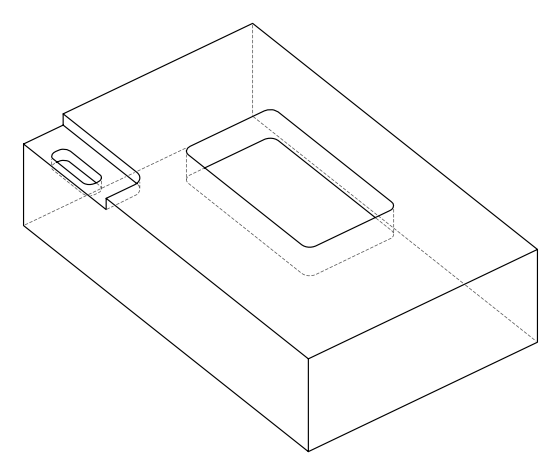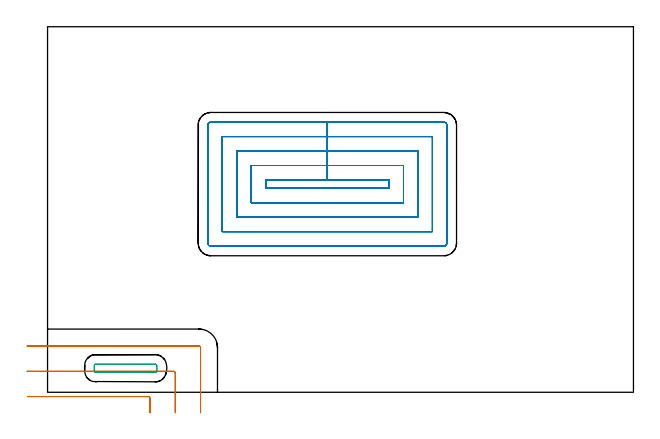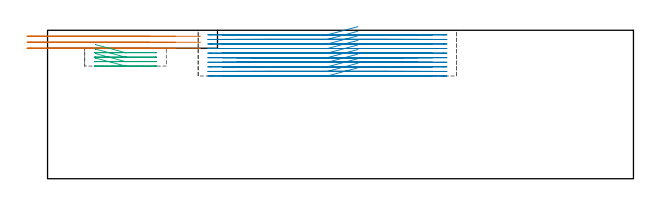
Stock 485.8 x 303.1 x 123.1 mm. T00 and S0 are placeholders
(PLAN: 3 operations, 1 tool changes, 47.4 min)
(1 MILL_CORNER_NOTCH_RECTANGULAR | CORNER_NOTCH_RECTANGULAR | UGT0201_006 | Follow Part, ap 7, ae 75% | 3.07 min | 109248 mm3)
(2 MILL_RECTANGULAR_POCKET | POCKET_RECTANGULAR_STRAIGHT | NXT0201_012 | Follow Part, ap 4, ae 75% | 43 min | 961052 mm3)
(3 MILL_RECTANGULAR_POCKET_1 | POCKET_RECTANGULAR_STRAIGHT_1 | NXT0201_012 | Follow Part, ap 4, ae 75% | 1.35 min | 21469 mm3)
(TOOL UGT0201_006 | End Mill 28 mm | D28 FL25 Z2)
(TOOL NXT0201_012 | ENDMILL 16mm [2P460-1600-NA 1630] | D16 FL38 Z6)
(OP 1 MILL_CORNER_NOTCH_RECTANGULAR)
G17 G21 G94 G90
T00 M6
G54
G17 G0 G90 X84.9 Y-17. S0 M3
G43 Z133.1 H0
Z118.133
G94 G1 Y-14. F250.
Y-4.993 F500.
G3 X83.507 Y-3.6 R1.4
G1 X-13.529
X-16.529 F250.
G0 Z133.1
X105.9 Y-17.
Z118.133
G1 Y-14.
Y16.006 F500.
G3 X104.506 Y17.4 R1.4
G1 X-14.
X-17. F250.
G0 Z133.1
X126.9 Y-17.
Z118.133
G1 Y-14.
Y37.006 F500.
G3 X125.506 Y38.4 R1.4
G1 X-14.
X-17. F250.
G0 Z133.1
X84.9 Y-17.
Z113.167
G1 Y-14.
Y-4.993 F500.
G3 X83.507 Y-3.6 R1.4
G1 X-13.529
X-16.529 F250.
G0 Z133.1
X105.9 Y-17.
Z113.167
G1 Y-14.
Y16.006 F500.
G3 X104.506 Y17.4 R1.4
G1 X-14.
X-17. F250.
G0 Z133.1
X126.9 Y-17.
Z113.167
G1 Y-14.
Y37.006 F500.
G3 X125.506 Y38.4 R1.4
G1 X-14.
X-17. F250.
G0 Z133.1
X84.9 Y-17.
Z108.2
G1 Y-14.
Y-4.993 F500.
G3 X83.507 Y-3.6 R1.4
G1 X-13.529
X-16.529 F250.
G0 Z133.1
X105.9 Y-17.
Z108.2
G1 Y-14.
Y16.006 F500.
G3 X104.506 Y17.4 R1.4
G1 X-14.
X-17. F250.
G0 Z133.1
X126.9 Y-17.
Z108.2
G1 Y-14.
Y37.006 F500.
G3 X125.506 Y38.4 R1.4
G1 X-14.
X-17. F250.
G0 Z133.1
M5
M2
(OP 2 MILL_RECTANGULAR_POCKET)
G17 G21 G94 G90
T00 M6
G54
G17 G0 G90 X257.341 Y176. S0 M3
G43 Z133.1 H1
Z126.1
G94 G1 X232. Z119.31 F250.
X180.9 F500.
Y169.2
X283.1
Y176.
X232.
Y188.
X168.9
Y157.2
X295.1
Y188.
X232.
Y200.
X156.9
Y145.2
X307.1
Y200.
X232.
Y212.
X144.9
Y133.2
X319.1
Y212.
X232.
Y224.
X135.4
G3 X132.9 Y221.5 R2.5
G1 Y123.7
G3 X135.4 Y121.2 R2.5
G1 X328.6
G3 X331.1 Y123.7 R2.5
G1 Y221.5
G3 X328.6 Y224. R2.5
G1 X232.
X231.
G0 X257.341 Y176. Z122.31
G1 X232. Z115.52 F250.
X180.9 F500.
Y169.2
X283.1
Y176.
X232.
Y188.
X168.9
Y157.2
X295.1
Y188.
X232.
Y200.
X156.9
Y145.2
X307.1
Y200.
X232.
Y212.
X144.9
Y133.2
X319.1
Y212.
X232.
Y224.
X135.4
G3 X132.9 Y221.5 R2.5
G1 Y123.7
G3 X135.4 Y121.2 R2.5
G1 X328.6
G3 X331.1 Y123.7 R2.5
G1 Y221.5
G3 X328.6 Y224. R2.5
G1 X232.
X231.
G0 X257.341 Y176. Z118.52
G1 X232. Z111.73 F250.
X180.9 F500.
Y169.2
X283.1
Y176.
X232.
Y188.
X168.9
Y157.2
X295.1
Y188.
X232.
Y200.
X156.9
Y145.2
X307.1
Y200.
X232.
Y212.
X144.9
Y133.2
X319.1
Y212.
X232.
Y224.
X135.4
G3 X132.9 Y221.5 R2.5
G1 Y123.7
G3 X135.4 Y121.2 R2.5
G1 X328.6
G3 X331.1 Y123.7 R2.5
G1 Y221.5
G3 X328.6 Y224. R2.5
G1 X232.
X231.
G0 X257.341 Y176. Z114.73
G1 X232. Z107.94 F250.
X180.9 F500.
Y169.2
X283.1
Y176.
X232.
Y188.
X168.9
Y157.2
X295.1
Y188.
X232.
Y200.
X156.9
Y145.2
X307.1
Y200.
X232.
Y212.
X144.9
Y133.2
X319.1
Y212.
X232.
Y224.
X135.4
G3 X132.9 Y221.5 R2.5
G1 Y123.7
G3 X135.4 Y121.2 R2.5
G1 X328.6
G3 X331.1 Y123.7 R2.5
G1 Y221.5
G3 X328.6 Y224. R2.5
G1 X232.
X231.
G0 X257.341 Y176. Z110.94
G1 X232. Z104.15 F250.
X180.9 F500.
Y169.2
X283.1
Y176.
X232.
Y188.
X168.9
Y157.2
X295.1
Y188.
X232.
Y200.
X156.9
Y145.2
X307.1
Y200.
X232.
Y212.
X144.9
Y133.2
X319.1
Y212.
X232.
Y224.
X135.4
G3 X132.9 Y221.5 R2.5
G1 Y123.7
G3 X135.4 Y121.2 R2.5
G1 X328.6
G3 X331.1 Y123.7 R2.5
G1 Y221.5
G3 X328.6 Y224. R2.5
G1 X232.
X231.
G0 X257.341 Y176. Z107.15
G1 X232. Z100.36 F250.
X180.9 F500.
Y169.2
X283.1
Y176.
X232.
Y188.
X168.9
Y157.2
X295.1
Y188.
X232.
Y200.
X156.9
Y145.2
X307.1
Y200.
X232.
Y212.
X144.9
Y133.2
X319.1
Y212.
X232.
Y224.
X135.4
G3 X132.9 Y221.5 R2.5
G1 Y123.7
G3 X135.4 Y121.2 R2.5
G1 X328.6
G3 X331.1 Y123.7 R2.5
G1 Y221.5
G3 X328.6 Y224. R2.5
G1 X232.
X231.
G0 X257.341 Y176. Z103.36
G1 X232. Z96.57 F250.
X180.9 F500.
Y169.2
X283.1
Y176.
X232.
Y188.
X168.9
Y157.2
X295.1
Y188.
X232.
Y200.
X156.9
Y145.2
X307.1
Y200.
X232.
Y212.
X144.9
Y133.2
X319.1
Y212.
X232.
Y224.
X135.4
G3 X132.9 Y221.5 R2.5
G1 Y123.7
G3 X135.4 Y121.2 R2.5
G1 X328.6
G3 X331.1 Y123.7 R2.5
G1 Y221.5
G3 X328.6 Y224. R2.5
G1 X232.
X231.
G0 X257.341 Y176. Z99.57
G1 X232. Z92.78 F250.
X180.9 F500.
Y169.2
X283.1
Y176.
X232.
Y188.
X168.9
Y157.2
X295.1
Y188.
X232.
Y200.
X156.9
Y145.2
X307.1
Y200.
X232.
Y212.
X144.9
Y133.2
X319.1
Y212.
X232.
Y224.
X135.4
G3 X132.9 Y221.5 R2.5
G1 Y123.7
G3 X135.4 Y121.2 R2.5
G1 X328.6
G3 X331.1 Y123.7 R2.5
G1 Y221.5
G3 X328.6 Y224. R2.5
G1 X232.
X231.
G0 X257.341 Y176. Z95.78
G1 X232. Z88.99 F250.
X180.9 F500.
Y169.2
X283.1
Y176.
X232.
Y188.
X168.9
Y157.2
X295.1
Y188.
X232.
Y200.
X156.9
Y145.2
X307.1
Y200.
X232.
Y212.
X144.9
Y133.2
X319.1
Y212.
X232.
Y224.
X135.4
G3 X132.9 Y221.5 R2.5
G1 Y123.7
G3 X135.4 Y121.2 R2.5
G1 X328.6
G3 X331.1 Y123.7 R2.5
G1 Y221.5
G3 X328.6 Y224. R2.5
G1 X232.
X231.
G0 X257.341 Y176. Z91.99
G1 X232. Z85.2 F250.
X180.9 F500.
Y169.2
X283.1
Y176.
X232.
Y188.
X168.9
Y157.2
X295.1
Y188.
X232.
Y200.
X156.9
Y145.2
X307.1
Y200.
X232.
Y212.
X144.9
Y133.2
X319.1
Y212.
X232.
Y224.
X135.4
G3 X132.9 Y221.5 R2.5
G1 Y123.7
G3 X135.4 Y121.2 R2.5
G1 X328.6
G3 X331.1 Y123.7 R2.5
G1 Y221.5
G3 X328.6 Y224. R2.5
G1 X232.
X231.
G0 Z133.1
M5
M2
(OP 3 MILL_RECTANGULAR_POCKET_1)
G17 G21 G94 G90
T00 M6
G54
G17 G0 G90 X39.601 Y16.724 S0 M3
G43 Z133.1 H1
Z111.25
G94 G1 X39.7 Y16.7 Z111.223 F250.
X39.8 Z111.196
X64.65 Z104.537
X89.5 F500.
G3 X90.5 Y17.7 R1.
G1 Y22.2
G3 X89.5 Y23.2 R1.
G1 X39.8
G3 X38.8 Y22.2 R1.
G1 Y17.7
G3 X39.8 Y16.7 R1.
G1 X64.65
X65.65
G0 X39.601 Y16.724 Z107.537
G1 X39.7 Y16.7 Z107.51 F250.
X39.8 Z107.484
X64.65 Z100.825
X89.5 F500.
G3 X90.5 Y17.7 R1.
G1 Y22.2
G3 X89.5 Y23.2 R1.
G1 X39.8
G3 X38.8 Y22.2 R1.
G1 Y17.7
G3 X39.8 Y16.7 R1.
G1 X64.65
X65.65
G0 X39.601 Y16.724 Z103.825
G1 X39.7 Y16.7 Z103.798 F250.
X39.8 Z103.771
X64.65 Z97.112
X89.5 F500.
G3 X90.5 Y17.7 R1.
G1 Y22.2
G3 X89.5 Y23.2 R1.
G1 X39.8
G3 X38.8 Y22.2 R1.
G1 Y17.7
G3 X39.8 Y16.7 R1.
G1 X64.65
X65.65
G0 X39.601 Y16.724 Z100.112
G1 X39.7 Y16.7 Z100.085 F250.
X39.8 Z100.059
X64.65 Z93.4
X89.5 F500.
G3 X90.5 Y17.7 R1.
G1 Y22.2
G3 X89.5 Y23.2 R1.
G1 X39.8
G3 X38.8 Y22.2 R1.
G1 Y17.7
G3 X39.8 Y16.7 R1.
G1 X64.65
X65.65
G0 Z133.1
M5
M2
